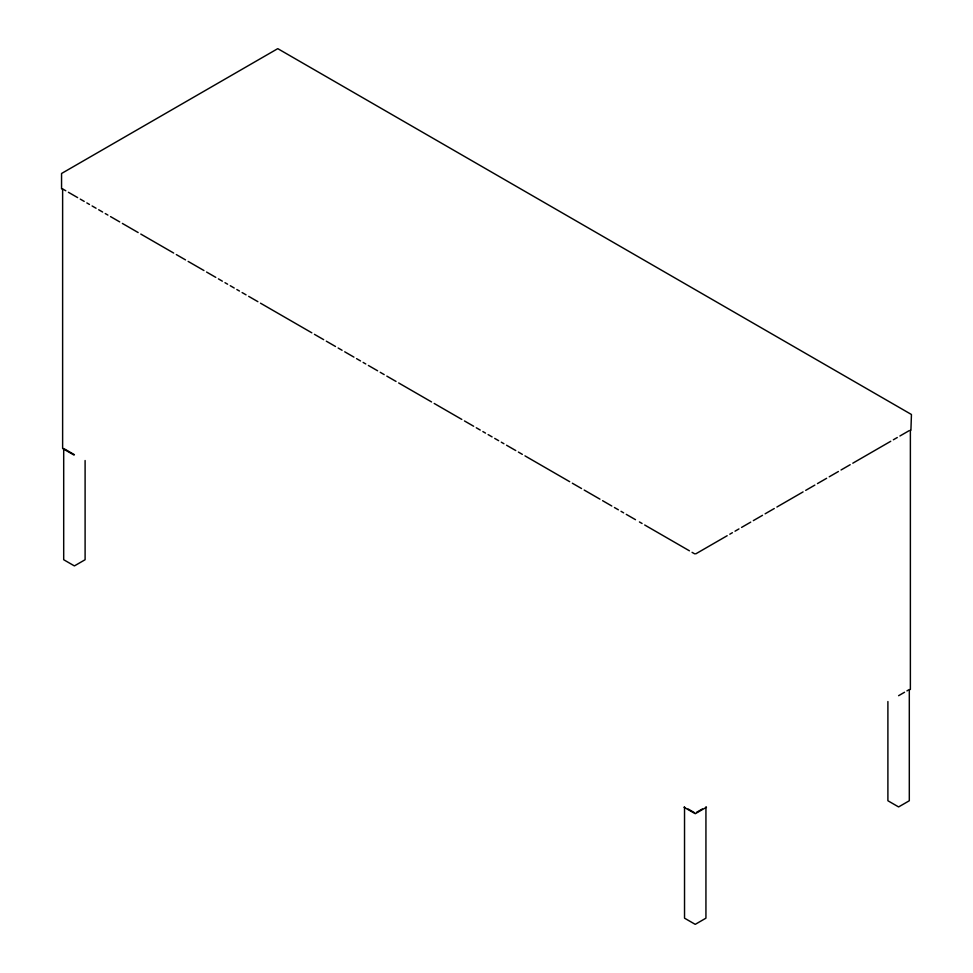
<?xml version="1.0" encoding="UTF-8"?>
<svg xmlns="http://www.w3.org/2000/svg" width="973" height="973" viewBox="0 0 973 973"><rect width="100%" height="100%" fill="white"/><g stroke="black" fill="none" stroke-linecap="round" stroke-linejoin="round"><path stroke-width="1.46" d="M695.768 553.856L727.172 535.722M729.786 534.213L732.401 532.705M735.029 531.197L738.945 528.923M741.572 527.415L750.73 522.124M753.345 520.616L762.504 515.325M765.119 513.817L774.277 508.526M776.904 507.018L803.078 491.9M805.693 490.392L814.851 485.101M817.466 483.593L826.624 478.302M829.239 476.794L838.41 471.504M841.025 469.995L850.183 464.705M852.798 463.197L890.745 441.28M893.372 439.772L897.288 437.509M899.916 436.001L909.074 430.711M910.91 430.261L911.446 414.498L277.767 48.65L61.554 173.486L61.554 188.932M696.413 812.419L702.36 808.989M898.602 695.695L904.549 692.253M906.933 690.891L909.305 689.516L909.305 800.755L898.602 806.933L887.899 800.755L887.899 701.533M695.233 813.732L706.471 807.237M63.16 189.249L65.787 190.757M68.414 192.277L77.633 197.604M80.26 199.112L84.201 201.399M86.84 202.919L89.467 204.439M92.107 205.96L96.047 208.234M98.674 209.754L102.627 212.029M105.254 213.549L107.894 215.069M110.521 216.59L119.728 221.905M122.367 223.425L138.154 232.547M140.781 234.055L173.681 253.053M176.308 254.573L185.515 259.888M188.142 261.409L203.941 270.518M206.568 272.039L215.775 277.354M218.414 278.874L222.355 281.161M224.982 282.681L227.621 284.201M230.248 285.709L234.201 287.996M236.828 289.516L239.455 291.036M242.095 292.557L246.035 294.831M248.674 296.351L257.881 301.666M260.509 303.187L311.822 332.815M314.449 334.335L323.668 339.65M326.296 341.17L335.503 346.485M338.142 348.006L342.082 350.28M344.722 351.8L353.929 357.115M356.556 358.636L360.509 360.922M363.136 362.43L365.763 363.951M368.402 365.471L377.609 370.786M380.236 372.306L384.189 374.593M386.816 376.113L396.023 381.428M398.662 382.948L431.55 401.934M434.189 403.454L461.81 419.412M464.449 420.932L473.656 426.247M476.284 427.767L480.236 430.042M482.863 431.562L485.491 433.082M488.13 434.603L492.07 436.877M494.71 438.397L498.65 440.672M501.29 442.192L503.917 443.712M506.544 445.233L515.763 450.548M518.39 452.068L522.331 454.355M524.97 455.863L569.704 481.696M572.331 483.216L581.538 488.531M584.177 490.051L599.964 499.161M602.591 500.681L611.798 506.009M614.437 507.517L618.378 509.803M621.017 511.324L623.644 512.844M626.271 514.364L635.491 519.679M639.431 521.954L642.071 523.474M644.698 524.994L689.431 550.815M692.058 552.336L694.698 553.856M64.875 449.185L74.398 454.671M688.093 808.989L694.041 812.419M73.863 454.987L62.625 448.492L62.625 188.932M683.995 807.237L694.698 813.416M910.375 429.957L910.375 689.516M705.936 806.933L705.936 918.171L695.233 924.35L684.53 918.171L684.53 806.933M85.101 460.521L85.101 559.73L74.398 565.909L63.695 559.73L63.695 448.492"/></g></svg>
